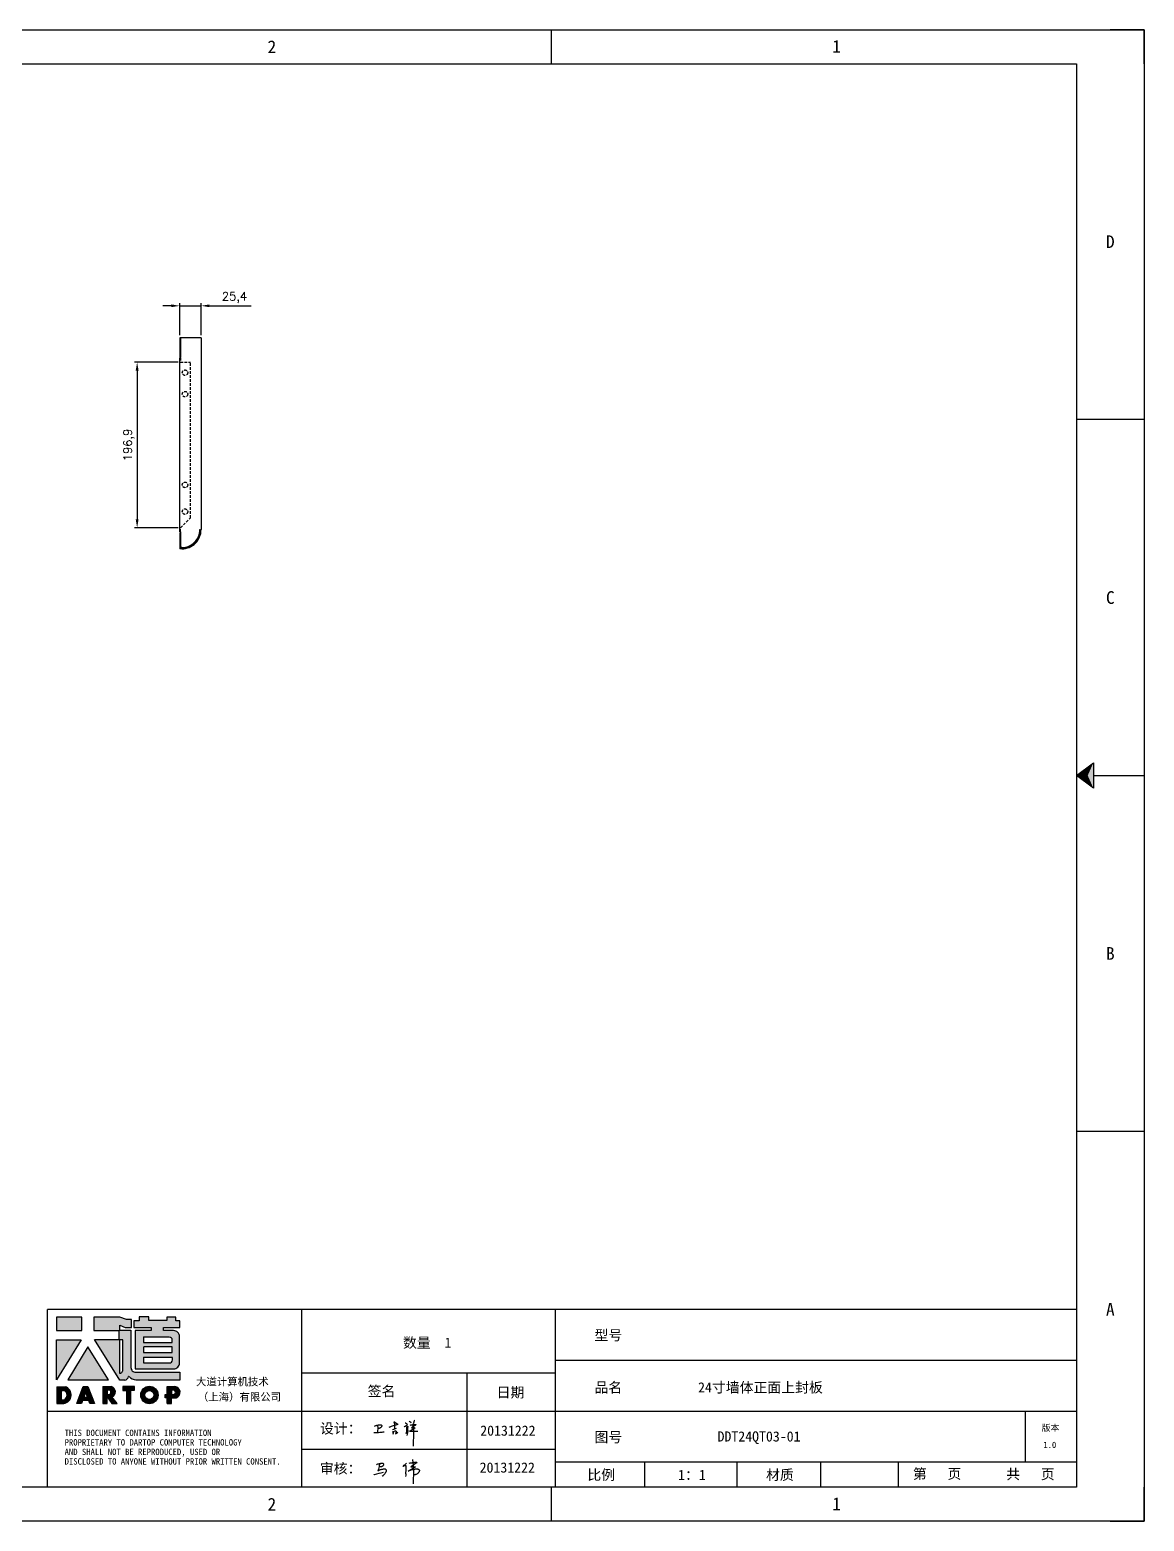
# Model space of a CAD drawing. Header units: millimetres. Extents: x 120943 to 145233, y 4425 to 40233.
# Drawn here: x 125624 to 126949, y 37600 to 39372 of the extents above; entities that cross this region are included whole.
import ezdxf
from ezdxf.enums import TextEntityAlignment as Align

# ---------------------------------------------------------------- set-up
doc = ezdxf.new("R2010")
doc.units = ezdxf.units.MM
doc.linetypes.add('DOT', pattern=[0.25, 0, -0.25])
doc.linetypes.add('HIDDEN2', pattern=[4.7625, 3.175, -1.5875])
for name, color, linetype in [('4', 7, 'Continuous'), ('hidden', 3, 'HIDDEN2'), ('print', 30, 'Continuous')]:
    doc.layers.add(name, color=color, linetype=linetype)
doc.layers.add('dim', color=2, linetype='Continuous', lineweight=9)
doc.styles.add('Dartop', font='SIMFANG.TTF')
doc.styles.add('hzHT', font='SIMHEI.TTF')
doc.styles.get("Standard").update_dxf_attribs({"font": 'txt', "bigfont": 'gbcbig.shx'})
doc.dimstyles.new('2-small', dxfattribs={"dimtxt": 10, "dimasz": 10, "dimexe": 3, "dimexo": 3, "dimgap": 4, "dimtad": 1, "dimtxsty": 'Standard', "dimcen": 5, "dimazin": 0, "dimtfac": 1, "dimtmove": 0, "dimatfit": 3, "dimfxl": 1, "dimarcsym": 0})

# ---------------------------------------------------------------- blocks, each defined once
blk = doc.blocks.new('*U4')
at = {"color": 254, "linetype": 'Continuous', "extrusion": (0, 0, -1)}
for points in [[(-33.167, 11), (-33, 11), (-33.25, 11.188)], [(-33.167, 11), (-33.25, 10.812), (-33, 11)], [(-33.167, 11), (-33.25, 11.188), (-33.25, 10.812)]]:
    blk.add_solid(points, dxfattribs=at)
blk = doc.blocks.new('dadao')
for p, q in [((48, 19.2), (44.9, 10.4)), ((44.9, 10.4), (51.2, 10.4)), ((51.2, 10.4), (48, 19.2))]:
    blk.add_line(p, q)
for points in [[(41.8, 121.6), (41.8, 143.7), (-0.4, 143.7), (-0.4, 121.6), (41.8, 121.6)], [(104.8, 122), (104.8, 130.3), (114.1, 126.3), (124.2, 126.3), (124.2, 139.6), (115.9, 139.6), (105.1, 143.9), (61.5, 143.9)], [(61.7, 144), (61.7, 121.3), (103.9, 121.3)], [(113.4, 38.7), (105.1, 38.7), (63, 106.5), (103.9, 106.5), (103.9, 120.9), (103.9, 121.3)], [(109.7, 53.6), (109.7, 106.2), (104.3, 106.2), (104.3, 50.4), (106.6, 50.4)], [(144.6, 94.4), (144.6, 84.8), (192, 84.8), (192, 94.1), (144.9, 94.1)], [(0, 28), (0, 0), (11.8, 0)], [(0.1, 28), (14, 28)], [(76.8, 28.2), (76.8, 0), (84.1, 0), (84.1, 11.1), (91.6, -0.1), (100.3, -0.1), (91.7, 11.1)], [(76.8, 28.2), (90.6, 28.2)], [(120.2, 45), (119.5, 45), (119.5, 44.6)], [(183.7, 0), (183.7, 9.6), (180.6, 9.6), (180.6, 14.9), (183.8, 14.9), (183.8, 28.1), (196.1, 28.1), (196.5, 28.1)], [(7.1, 21.8), (7.1, 6.1), (12, 6.1)], [(7.1, 21.8), (11.4, 21.8)], [(84, 22.7), (84, 15.3), (87.2, 15.3)], [(84, 22.7), (87.3, 22.7)], [(183.7, 0), (190.9, 0), (190.9, 9.6), (198.8, 9.6)], [(194.9, 22.3), (190.8, 22.3), (190.8, 15), (194.4, 15)]]:
    blk.add_lwpolyline(points)
blk.add_lwpolyline([(137.1, 144.2), (137.1, 137.9), (128.3, 137.9), (128.3, 126.5), (157.3, 126.5), (157.3, 121.5), (130.3, 121.5), (130.3, 57.5), (194.4, 57.5, 0.414214), (204.4, 67.5), (204.4, 111.3, 0.414214), (194.4, 121.3), (177.5, 121.3), (177.5, 126.3), (204.7, 126.3), (204.7, 137.7), (198.2, 137.7), (198.2, 143.9), (183.3, 143.9), (183.3, 138), (153, 138), (153, 144.2), (137.1, 144.2)], format="xyb", close=True)
for points in [[(-0.3, 106.2), (40.4, 106.2), (-0.3, 39.7), (-0.3, 106.2)], [(51.7, 94.1), (18.4, 39.3), (86.2, 39.3)], [(43.8, 28.2), (51.8, 28.2), (62.6, -0.1), (55, -0.1), (53.2, 5), (42.9, 5), (41.1, 0), (33.6, 0)], [(110, 28.1), (110, 21.9), (116, 21.9), (116, -0.1), (123.2, -0.1), (123.2, 22), (129.2, 22), (129.2, 28.1), (110, 28.1)]]:
    blk.add_lwpolyline(points, close=True)
for points in [[(104.8, 122), (123.4, 122), (123.4, 60, 0.414214), (131.4, 52), (204.8, 52), (204.8, 39.1), (131.7, 39.1)], [(144.3, 110.8), (144.3, 101.8), (192.3, 101.8), (192.3, 105.5, 0.414214), (187.3, 110.5), (144.3, 110.5)], [(144.6, 77), (144.6, 67.5), (187.6, 67.5, 0.414214), (192.6, 72.5), (192.6, 76.4), (144.6, 76.4)]]:
    blk.add_lwpolyline(points, format="xyb")
for radius in [14.5, 7.44]:
    blk.add_circle((154.2, 14.2), radius)
for centre, radius, start, end in [((99.2, 60.7), 12.6, 305.6399, 325.969), ((9.6, 14.2), 14.4, 278.6604, 72.3203), ((88.6, 19.4), 8.95, 290.6073, 77.2124), ((111.6, 46.7), 8.19, 282.9811, 347.6627), ((136, 61.7), 22.9, 226.7358, 259.3209), ((195.7, 18.6), 9.51, 288.8959, 85.2442), ((8.5, 13.9), 8.49, 294.2143, 69.7177), ((86.4, 19), 3.8, 282.527, 76.7196), ((193.7, 18.7), 3.8, 280.9891, 72.5513)]:
    blk.add_arc(centre, radius, start, end)
blk = doc.blocks.new('h')
for p, q in [((20773.3, -2331.8), (20775.3, -2338.7)), ((20789.1, -2340.9), (20773.5, -2331.9)), ((20775.3, -2338.7), (20775.6, -2351.2)), ((20845.7, -2343.5), (20848.4, -2353)), ((20768.1, -2360.9), (20773, -2359.1)), ((20769.5, -2366.9), (20769.8, -2370.6)), ((20769.8, -2370.6), (20770.9, -2378)), ((20770.9, -2378), (20771.5, -2370.6)), ((20772.4, -2369.3), (20774.9, -2367.8)), ((20773, -2359.1), (20784.1, -2355.2)), ((20775.6, -2351.2), (20775.5, -2357.3)), ((20782.2, -2369.2), (20780, -2377.1)), ((20780, -2377.1), (20788.3, -2371.3)), ((20780.1, -2366.4), (20780.8, -2366.4)), ((20781.9, -2367.4), (20782.2, -2369.2)), ((20848.9, -2370.3), (20847.9, -2424)), ((20848.4, -2353), (20848.9, -2370.3))]:
    blk.add_line(p, q)
for points in [[(20699.1, -2348.2, -0.029745), (20704.6, -2345.4, -0.046842), (20708.4, -2344.2, -0.00919), (20714.3, -2343, -0.018517), (20717.2, -2342.5, -0.037841), (20720.3, -2342.4, -0.039541), (20723.2, -2342.8, -0.149785), (20726, -2344.3, -0.204935), (20726.9, -2346.6, -0.074872), (20726.5, -2348.3, -0.061615), (20725.6, -2350.3, -0.034204), (20723.8, -2352.6, -0.045776), (20722.3, -2354.1, -0.054985), (20720.4, -2355.3, -0.036348), (20717.3, -2356.5, -0.067752), (20715.7, -2356.8, -0.043553), (20713.2, -2356.7)], [(20755, -2351.9, -0.024077), (20759.9, -2350.1, -0.013147), (20768.7, -2346.5, -0.00522), (20775.4, -2344.1, -0.018517), (20777.3, -2343.4, -0.008274), (20786.3, -2341, -0.039541), (20788.3, -2340.8, -0.079216), (20789.4, -2341, -0.204935)], [(20816.8, -2335, -0.053561), (20819.6, -2336.1, -0.075272), (20821.3, -2337.3, -0.005295), (20822.5, -2338.5, -0.009337), (20823.1, -2339.1, -0.026146), (20823.7, -2339.8, -0.016644), (20824.5, -2340.9)], [(20832.1, -2329.2, -0.053561), (20834.9, -2330.3, -0.075272), (20836.7, -2331.5, -0.005295), (20837.8, -2332.6, -0.009337), (20838.5, -2333.3, -0.026146), (20839, -2334, -0.016644), (20839.8, -2335.1)], [(20836, -2343.7, -0.02797), (20842.1, -2342.6, -0.048868), (20845.6, -2342.2, -0.00919), (20851.1, -2341.4, -0.018517), (20853.9, -2341.1, -0.037841), (20856.7, -2341.2, -0.039541), (20859.4, -2341.6, -0.018282), (20840.6, -2354.7, -0.000937)], [(20847.6, -2340.2, 0.021784), (20849.6, -2335.9, 0.028296), (20850.8, -2332.4, 0.008136), (20851.9, -2328.2, 0.028913), (20852.2, -2327, 0.08193), (20852.1, -2325.9, 0.075058), (20851.7, -2324.7, 0.275043)], [(20696.6, -2372.4, 0.002073), (20710.6, -2371.9, 0.016137), (20719.6, -2371.3, 0.008314), (20736.9, -2369.3)], [(20813.5, -2350.1, 0.007348), (20815.9, -2348.7, 0.008421), (20818, -2347.3, 0.009459), (20819.7, -2346.2, -0.016325), (20820.7, -2345.5, -0.173771), (20821.8, -2345.3, -0.085159), (20823.9, -2346, -0.125883), (20826, -2347.9, -0.160659), (20826.6, -2350.1, -0.010447), (20826.5, -2352.3, -0.008247), (20826.2, -2355.1, -0.002698), (20825.3, -2374, 0.001562), (20823.9, -2383.7, 0.016137)]]:
    blk.add_lwpolyline(points, format="xyb")
for points in [[(20711.3, -2343.5), (20711.3, -2343.5), (20711.5, -2355.8), (20710.7, -2368), (20710.6, -2371.9)], [(20821.5, -2350.6), (20822.4, -2359.2), (20822.2, -2364.9), (20821.7, -2369), (20821.3, -2376.3), (20823.6, -2368.5), (20827.2, -2366.3), (20829.5, -2366.3)], [(20840.6, -2354.7), (20850, -2354.7), (20855, -2354.3), (20845.9, -2361.1), (20840.5, -2364), (20833, -2367.5), (20863.2, -2367.4), (20865.9, -2367.3)]]:
    blk.add_lwpolyline(points)
for centre, radius, start, end in [((20773.7, -2371.2), 2.3, 121.9907, 163.6016), ((20787.5, -2406), 40.3, 100.6183, 108.2482), ((20780.8, -2367.6), 1.15, 9.4675, 90)]:
    blk.add_arc(centre, radius, start, end)
blk = doc.blocks.new('*D312')
at = {"layer": 'Defpoints', "color": 0}
for p in [(125827.8, 39044.3), (125802.4, 39006.4, 78.2), (125827.8, 39006.4, 78.2)]:
    blk.add_point(p, dxfattribs=at)
at = {"layer": 'dim', "color": 0, "lineweight": -2}
for p, q in [((125792.4, 39044.3), (125782.4, 39044.3)), ((125802.4, 39009.4), (125802.4, 39047.3)), ((125802.4, 39044.3), (125827.8, 39044.3)), ((125827.8, 39009.4), (125827.8, 39047.3)), ((125837.8, 39044.3), (125887.5, 39044.3))]:
    blk.add_line(p, q, dxfattribs=at)
at = {"layer": 'dim', "color": 0}
for points in [[(125792.4, 39046), (125792.4, 39042.7), (125802.4, 39044.3)], [(125837.8, 39046), (125837.8, 39042.7), (125827.8, 39044.3)]]:
    blk.add_solid(points, dxfattribs=at)
at = {"layer": 'dim', "color": 0, "insert": (125867.6, 39054.2), "char_height": 10, "attachment_point": 5}
blk.add_mtext('25,4', dxfattribs=at)
blk = doc.blocks.new('*D313')
at = {"layer": 'Defpoints', "color": 0}
for p in [(125803.4, 38977.4, 78.2), (125751.8, 38780.5), (125803.4, 38780.5, 78.2)]:
    blk.add_point(p, dxfattribs=at)
at = {"layer": 'dim', "color": 0, "lineweight": -2}
for p, q in [((125800.4, 38977.4), (125748.8, 38977.4)), ((125751.8, 38967.4), (125751.8, 38790.5)), ((125800.4, 38780.5), (125748.8, 38780.5))]:
    blk.add_line(p, q, dxfattribs=at)
at = {"layer": 'dim', "color": 0}
for points in [[(125750.1, 38967.4), (125753.5, 38967.4), (125751.8, 38977.4)], [(125750.1, 38790.5), (125753.5, 38790.5), (125751.8, 38780.5)]]:
    blk.add_solid(points, dxfattribs=at)
at = {"layer": 'dim', "color": 0, "insert": (125742, 38878.9), "char_height": 10, "attachment_point": 5, "rotation": 90}
blk.add_mtext('196,9', dxfattribs=at)

msp = doc.modelspace()

# ---------------------------------------------------------------- hatches: boundary and pattern name
for points in [[(125686.105, 37842.135), (125655.97, 37842.135), (125655.97, 37826.391), (125686.105, 37826.391)], [(125685.135, 37815.375), (125656.051, 37815.375), (125656.051, 37767.888)], [(125693.197, 37806.757), (125669.422, 37767.572), (125717.834, 37767.572)], [(125748.573, 37759.555), (125734.815, 37759.555), (125734.815, 37755.19), (125739.108, 37755.19), (125739.108, 37739.46), (125744.247, 37739.46), (125744.247, 37755.2), (125748.573, 37755.2)]]:
    msp.add_hatch(color=0).paths.add_polyline_path(points)
h = msp.add_hatch(color=0)
h.paths.add_polyline_path([(125731.139, 37832.566), (125737.79, 37829.693), (125744.98, 37829.693), (125744.98, 37839.21), (125739.048, 37839.21), (125731.319, 37842.262), (125700.344, 37842.262), (125700.344, 37826.167), (125730.482, 37826.167), (125730.482, 37825.842), (125730.482, 37815.555), (125701.257, 37815.555), (125731.317, 37767.179), (125737.269, 37767.179, 0.27937482), (125741.615, 37771.404), (125741.615, 37771.627), (125742.139, 37771.627, 0.14314537), (125750.334, 37767.457), (125802.568, 37767.457), (125802.568, 37776.632), (125750.112, 37776.632, -0.41421356), (125744.398, 37782.345), (125744.398, 37826.676), (125731.139, 37826.676)])
h.paths.add_polyline_path([(125730.786, 37815.349), (125734.615, 37815.349), (125734.615, 37777.802, -0.08893574), (125732.396, 37775.52), (125730.772, 37775.52)], flags=16)
h = msp.add_hatch(color=0)
h.paths.add_polyline_path([(125802.478, 37837.877), (125797.831, 37837.877), (125797.831, 37842.299), (125787.208, 37842.299), (125787.208, 37838.098), (125765.521, 37838.098), (125765.521, 37842.52), (125754.162, 37842.52), (125754.162, 37838.017), (125747.886, 37838.017), (125747.886, 37829.866), (125768.597, 37829.866), (125768.597, 37826.261), (125749.298, 37826.261), (125749.298, 37780.622), (125795.115, 37780.622, 0.41421356), (125802.257, 37787.764), (125802.257, 37819.019, 0.41421356), (125795.115, 37826.161), (125783.003, 37826.161), (125783.003, 37829.698), (125802.478, 37829.698)])
h.paths.add_polyline_path([(125790.055, 37818.424, -0.41421356), (125793.626, 37814.853), (125793.626, 37812.234), (125759.324, 37812.234), (125759.324, 37818.424)], flags=16)
h.paths.add_polyline_path([(125793.404, 37806.707), (125793.404, 37800.075), (125759.545, 37800.075), (125759.545, 37806.707)], flags=16)
h.paths.add_polyline_path([(125793.847, 37794.107), (125793.847, 37791.267, -0.41421356), (125790.276, 37787.696), (125759.545, 37787.696), (125759.545, 37794.107)], flags=16)
h = msp.add_hatch(color=0)
h.paths.add_polyline_path([(125666.243, 37759.483), (125656.265, 37759.483), (125656.265, 37739.52), (125664.668, 37739.52, 0.79301591)])
h.paths.add_polyline_path([(125664.816, 37743.892), (125661.327, 37743.892), (125661.327, 37755.111), (125664.431, 37755.111, -0.67136089)], flags=16)
h = msp.add_hatch(color=0)
h.paths.add_polyline_path([(125693.272, 37759.647), (125687.578, 37759.647), (125680.255, 37739.499), (125685.649, 37739.499), (125686.918, 37743.069), (125694.225, 37743.069), (125695.522, 37739.455), (125700.959, 37739.455)])
h.paths.add_polyline_path([(125692.829, 37746.918), (125688.302, 37746.918), (125690.524, 37753.249)], flags=16)
h = msp.add_hatch(color=0)
h.paths.add_polyline_path([(125720.95, 37759.633), (125711.137, 37759.633), (125711.137, 37739.487), (125716.323, 37739.487), (125716.323, 37747.474), (125721.653, 37739.415), (125727.919, 37739.415), (125721.785, 37747.423, 0.74405494)])
h.paths.add_polyline_path([(125716.275, 37750.456), (125716.275, 37755.746), (125718.593, 37755.746, -0.79680897), (125718.558, 37750.456)], flags=16)
h = msp.add_hatch(color=0)
h.paths.add_polyline_path([(125756.053, 37749.633, 1), (125776.739, 37749.633, 1)])
h.paths.add_polyline_path([(125771.709, 37749.633, -1), (125761.082, 37749.633, -1)], flags=16)
h = msp.add_hatch(color=0)
h.paths.add_polyline_path([(125796.58, 37759.585), (125796.283, 37759.585), (125787.535, 37759.585), (125787.535, 37750.183), (125785.214, 37750.183), (125785.214, 37746.367), (125787.498, 37746.367), (125787.498, 37739.523), (125792.605, 37739.523), (125792.605, 37746.394), (125798.216, 37746.394, 0.81230381)])
h.paths.add_polyline_path([(125792.529, 37750.209), (125792.529, 37755.468), (125795.435, 37755.468, -0.77821343), (125795.138, 37750.209)], flags=16)

# ---------------------------------------------------------------- linework, layer by layer
at = {"color": 0, "linetype": 'DOT'}
for p, q in [((124390.008, 39372.365), (126909.181, 39372.365)), ((126949.469, 39332.077), (126949.469, 37639.979)), ((126909.181, 37599.691), (124390.008, 37599.691))]:
    msp.add_line(p, q, dxfattribs=at)
at = {"color": 0}
for p, q in [((126244.428, 39332.077), (126244.428, 39372.365)), ((126949.469, 39372.365), (126909.181, 39372.365)), ((126949.469, 39332.077), (126949.469, 39372.365)), ((124470.585, 39332.077), (126868.893, 39332.077)), ((126868.893, 39332.077), (126868.893, 37639.979)), ((126949.469, 38909.052), (126868.893, 38909.052)), ((126889.037, 38486.028), (126949.469, 38486.028)), ((126949.469, 38063.003), (126868.893, 38063.003)), ((126868.893, 37851.491), (125645.143, 37851.491)), ((125645.143, 37639.979), (125645.143, 37851.491)), ((125947.304, 37851.491), (125947.304, 37639.979)), ((126249.464, 37639.979), (126249.464, 37851.491)), ((125947.304, 37775.951), (126249.464, 37775.951)), ((126143.708, 37775.951), (126143.708, 37639.979)), ((126249.464, 37791.059), (126868.893, 37791.059)), ((125645.143, 37730.627), (125947.304, 37730.627)), ((125947.304, 37730.627), (126868.893, 37730.627)), ((126808.461, 37670.195), (126808.461, 37730.627)), ((125947.304, 37685.303), (126249.464, 37685.303)), ((126249.464, 37670.195), (126868.893, 37670.195)), ((126355.772, 37639.979), (126355.772, 37670.195)), ((126465.329, 37639.979), (126465.329, 37670.195)), ((126564.926, 37639.979), (126564.926, 37670.195)), ((126657.381, 37639.979), (126657.381, 37670.195)), ((126868.893, 37639.979), (124470.585, 37639.979)), ((126244.428, 37599.691), (126244.428, 37639.979)), ((126949.469, 37599.691), (126949.469, 37639.979)), ((126909.181, 37599.691), (126949.469, 37599.691))]:
    msp.add_line(p, q, dxfattribs=at)
for p, q in [((125802.404, 39006.367, 78.203), (125802.404, 38983.367, 78.203)), ((125827.804, 39006.367, 78.203), (125802.404, 39006.367, 78.203)), ((125803.404, 38982.367, 78.203), (125803.404, 39006.367, 78.203)), ((125803.404, 39006.367, 78.203), (125803.404, 38983.367, 78.203)), ((125827.804, 39006.367, 78.203), (125827.804, 38778.327, 78.203)), ((125803.404, 38983.367, 78.203), (125802.404, 38983.367, 78.203)), ((125803.404, 38982.367, 78.203), (125802.404, 38982.367, 78.203)), ((125802.404, 38775.467, 78.203), (125802.404, 38982.367, 78.203)), ((125803.404, 38775.467, 78.203), (125802.404, 38775.467, 78.203)), ((125802.404, 38774.467, 78.203), (125802.404, 38755.467, 78.203)), ((125803.404, 38774.467, 78.203), (125802.404, 38774.467, 78.203)), ((125803.404, 38775.467, 78.203), (125803.404, 38757.028, 78.203)), ((125803.404, 38774.467, 78.203), (125803.404, 38756.467, 78.203)), ((125826.304, 38778.327, 78.203), (125826.804, 38778.327, 78.203)), ((125804.944, 38755.467, 78.203), (125802.404, 38755.467, 78.203)), ((125804.944, 38757.028, 78.203), (125803.404, 38757.028, 78.203)), ((125804.944, 38756.467, 78.203), (125803.404, 38756.467, 78.203)), ((126079.341, 37673.149), (126080.208, 37665.907)), ((126077.068, 37660.645), (126074.099, 37659.038)), ((126079.205, 37661.786), (126077.068, 37660.645)), ((126077.191, 37664.189), (126080.966, 37664.189)), ((126082.979, 37664.372), (126079.205, 37661.786)), ((126080.349, 37660.561), (126080.029, 37643.921)), ((126080.208, 37665.907), (126080.349, 37660.561)), ((126080.966, 37664.189), (126082.979, 37664.372))]:
    msp.add_line(p, q)
msp.add_lwpolyline([(126868.893, 38486.028), (126889.037, 38501.136), (126889.037, 38470.92), (126868.893, 38486.028)], close=True, dxfattribs=at)
for points in [[(126075.337, 37668.643, -0.02797026), (126077.778, 37669.094, -0.04886788), (126079.193, 37669.245, -0.00919025), (126081.418, 37669.574, -0.01851715), (126082.53, 37669.676, -0.03784064), (126083.671, 37669.652, -0.03954126), (126084.746, 37669.461, -0.01828189), (126077.191, 37664.189, -0.0009369)], [(126036.366, 37666.801, -0.02974503), (126038.094, 37667.667, -0.04684215), (126039.263, 37668.043, -0.00919025), (126041.088, 37668.412, -0.01851715), (126042.003, 37668.545, -0.03784064), (126042.947, 37668.574, -0.03954126), (126043.844, 37668.463, -0.14978519), (126044.72, 37667.984, -0.20493524), (126044.989, 37667.291, -0.07487171), (126044.887, 37666.743, -0.06161465), (126044.589, 37666.137, -0.0342039), (126044.049, 37665.424, -0.04577587), (126043.565, 37664.962, -0.05498501), (126042.98, 37664.594, -0.03634791), (126042.011, 37664.209, -0.06775206), (126041.525, 37664.125, -0.04355337), (126040.762, 37664.164)], [(126074.099, 37659.038, -0.02974503), (126076.794, 37660.388, -0.04684215), (126078.619, 37660.975, -0.00919025), (126081.466, 37661.55, -0.01851715), (126082.892, 37661.757, -0.03784064), (126084.365, 37661.803, -0.03954126), (126085.765, 37661.63, -0.14978519), (126087.132, 37660.883, -0.20493524), (126087.551, 37659.801, -0.07487171), (126087.391, 37658.947, -0.06161465), (126086.927, 37658.002, -0.0342039), (126086.084, 37656.889, -0.04577587), (126085.329, 37656.168, -0.05498501), (126084.416, 37655.595, -0.03634791), (126082.904, 37654.993, -0.06775206), (126082.147, 37654.863, -0.04355337), (126080.957, 37654.924)]]:
    msp.add_lwpolyline(points, format="xyb")
msp.add_lwpolyline([(126040.174, 37668.236), (126040.174, 37668.236), (126039.597, 37664.696), (126038.646, 37661.367), (126038.024, 37659.325)])
for centre, radius, start, end in [((125804.944, 38778.327, 78.203), 22.86, 270, 0.000779), ((125804.944, 38778.327, 78.203), 21.86, 270, 0.000779), ((125805.004, 38778.327, 78.203), 21.3, 269.838603, 0), ((126031.947, 37661.18), 6.385, 281.076982, 291.212632), ((125891.546, 38231.083), 593.276, 283.91895, 284.971512), ((126047.782, 37642.436), 19.504, 113.202449, 120.017497), ((126043.204, 37653.115), 7.885, 102.47486, 113.202449), ((126054.63, 37601.471), 60.779, 100.36867, 102.47486), ((126041.934, 37658.191), 5.03, 283.816254, 294.030509), ((126046.387, 37646.523), 14.979, 96.125337, 100.36867), ((126043.008, 37655.702), 2.32, 294.836428, 309.901134), ((126012.077, 37684.238), 44.385, 316.919563, 320.58866), ((126045.588, 37653.96), 7.499, 87.457037, 96.125337), ((126045.616, 37654.589), 6.87, 78.399567, 87.457037), ((126037.229, 37662.677), 11.285, 324.094808, 331.378357), ((126046.587, 37659.315), 2.045, 44.324655, 78.399567), ((126045.987, 37658.249), 1.508, 319.573073, 337.48549), ((126041.835, 37661.567), 6.777, 324.910666, 333.348429), ((126045.131, 37660.336), 3.301, 326.76781, 340.871018), ((126047.238, 37659.951), 1.134, 357.998393, 44.324655), ((126046.13, 37659.99), 2.243, 340.871018, 357.998393), ((126053.211, 37690.767), 29.831, 299.265464, 300.9495), ((126120.792, 37440.718), 230.333, 102.46592, 103.2053), ((125963.828, 37776.058), 152.514, 313.366132, 315.296084), ((126552.794, 37583.124), 486.8, 171.410173, 171.768083), ((126071.095, 37664.647), 0.975, 52.375745, 91.291159), ((125213.303, 37692.314), 858.927, 357.565664, 358.057278), ((126070.76, 37664.799), 1.118, 357.196828, 33.705179), ((126045.605, 37666.445), 26.332, 352.912546, 354.802684), ((126055.483, 37665.547), 16.413, 354.802684, 357.196828)]:
    msp.add_arc(centre, radius, start, end)
at = {"layer": 'hidden'}
for p, q in [((125803.404, 38982.367, 78.203), (125803.404, 38977.367, 78.203)), ((125803.404, 38977.367, 78.203), (125815.104, 38977.367, 78.203)), ((125815.104, 38792.167, 78.203), (125815.104, 38977.367, 78.203)), ((125803.404, 38780.467, 78.203), (125815.104, 38792.167, 78.203)), ((125803.404, 38775.467, 78.203), (125803.404, 38780.467, 78.203))]:
    msp.add_line(p, q, dxfattribs=at)
for centre in [(125808.754, 38964.807, 78.203), (125808.754, 38939.407, 78.203), (125808.754, 38831.407, 78.203), (125808.754, 38799.657, 78.203)]:
    msp.add_circle(centre, 3.25, dxfattribs=at)
at = {"layer": 'print'}
msp.add_lwpolyline([(124390.008, 39372.365), (126949.469, 39372.365), (126949.469, 37599.691), (124390.008, 37599.691)], close=True, dxfattribs=at)

# ---------------------------------------------------------------- block references
at = {"color": 0, "linetype": 'Continuous', "xscale": 80.57610619627711, "yscale": 80.57610619687368, "zscale": 80.57610619687446}
msp.add_blockref('*U4', (124209.881, 37599.691), dxfattribs=at)
at = {"color": 0}
for name, p, xscale, yscale, zscale in [('dadao', (125656.265, 37739.52), 0.7141973048657924, 0.7141973049202118, 0.7141973049268417), ('h', (119619.484, 38440.226), 0.3098964079397265, 0.3098964079412326, 0.3098964079411201)]:
    msp.add_blockref(name, p, dxfattribs=dict(at, xscale=xscale, yscale=yscale, zscale=zscale))

# ---------------------------------------------------------------- texts
for s, height, style, p in [('2', 15.108, 'Dartop', (125912.052, 39352.221)), ('1', 15.108, 'Dartop', (126583.691, 39352.7)), ('D', 15.108, 'Dartop', (126909.181, 39120.565)), ('C', 15.108, 'Dartop', (126909.181, 38697.54)), ('B', 15.108, 'Dartop', (126909.181, 38274.516)), ('A', 15.108, 'Dartop', (126909.181, 37851.491)), ('数量  1', 12.0864, 'hzHT', (126096.759, 37811.872)), ('型号', 12.0864, 'hzHT', (126312.171, 37820.747)), ('签名', 12.0864, 'hzHT', (126042.466, 37754.273)), ('日期', 12.0864, 'hzHT', (126195.828, 37752.785)), ('品名', 12.0864, 'hzHT', (126312.171, 37758.701)), ('24寸墙体正面上封板', 12.0864, 'hzHT', (126493.094, 37758.701)), ('20131222', 12.0864, 'hzHT', (126192.726, 37707.346)), ('图号', 12.0864, 'hzHT', (126312.171, 37699.624)), ('DDT24QT03-01', 12.08642, 'hzHT', (126491.404, 37700.412)), ('版本', 7.554, 'hzHT', (126838.095, 37710.573)), ('1.0', 7.554, 'Dartop', (126837.186, 37690.384)), ('20131222', 12.0864, 'hzHT', (126192.007, 37663.491)), ('比例', 12.0864, 'hzHT', (126303.743, 37654.772)), ('1：1', 12.0864, 'hzHT', (126411.624, 37654.772)), ('材质', 12.0864, 'hzHT', (126516.243, 37654.772)), ('第   页', 12.0864, 'hzHT', (126703.211, 37656.026)), ('共   页', 12.0864, 'hzHT', (126814.235, 37655.586)), ('2', 15.108, 'Dartop', (125912.052, 37619.835)), ('1', 15.108, 'Dartop', (126583.691, 37620.314))]:
    msp.add_text(s, height=height, dxfattribs=dict(at, style=style)).set_placement(p, align=Align.MIDDLE_CENTER)
at = {"color": 0, "style": 'hzHT'}
for s, height, p in [('THIS DOCUMENT CONTAINS INFORMATION', 7.55401, (125665.537, 37700.94)), ('设计：', 12.0864, (125969.249, 37703.916)), ('PROPRIETARY TO DARTOP COMPUTER TECHNOLOGY', 7.55401, (125665.537, 37689.609)), ('AND SHALL NOT BE REPRODUCED, USED OR', 7.55401, (125665.537, 37678.278)), ('DISCLOSED TO ANYONE WITHOUT PRIOR WRITTEN CONSENT.', 7.55401, (125665.537, 37666.947)), ('审核：', 12.0864, (125969.069, 37656.322))]:
    msp.add_text(s, height=height, dxfattribs=at).set_placement(p)
at = {"layer": '4', "color": 0, "style": 'hzHT'}
for s, p in [('大道计算机技术', (125821.775, 37760.94)), ('（上海）有限公司', (125824.056, 37742.873))]:
    msp.add_text(s, height=9.0648, dxfattribs=at).set_placement(p)

# ---------------------------------------------------------------- dimensions: what is measured, and where the dimension line sits
at = {"layer": 'dim'}
dim = msp.add_linear_dim(base=(125827.804, 39044.346), p1=(125802.404, 39006.367, 78.203), p2=(125827.804, 39006.367, 78.203), dimstyle='2-small', override={"dimpost": '\\X'}, dxfattribs=at)
dim.commit()
dim.dimension.update_dxf_attribs({"geometry": '*D312', "text_midpoint": (125867.637, 39044.346), "dimtype": 160})
dim = msp.add_linear_dim(base=(125751.792, 38780.467), p1=(125803.404, 38977.367, 78.203), p2=(125803.404, 38780.467, 78.203), angle=90, dimstyle='2-small', override={"dimpost": '\\X'}, dxfattribs=at)
dim.commit()
dim.dimension.update_dxf_attribs({"geometry": '*D313', "text_midpoint": (125741.958, 38878.917)})

doc.saveas('drawing.dxf')
